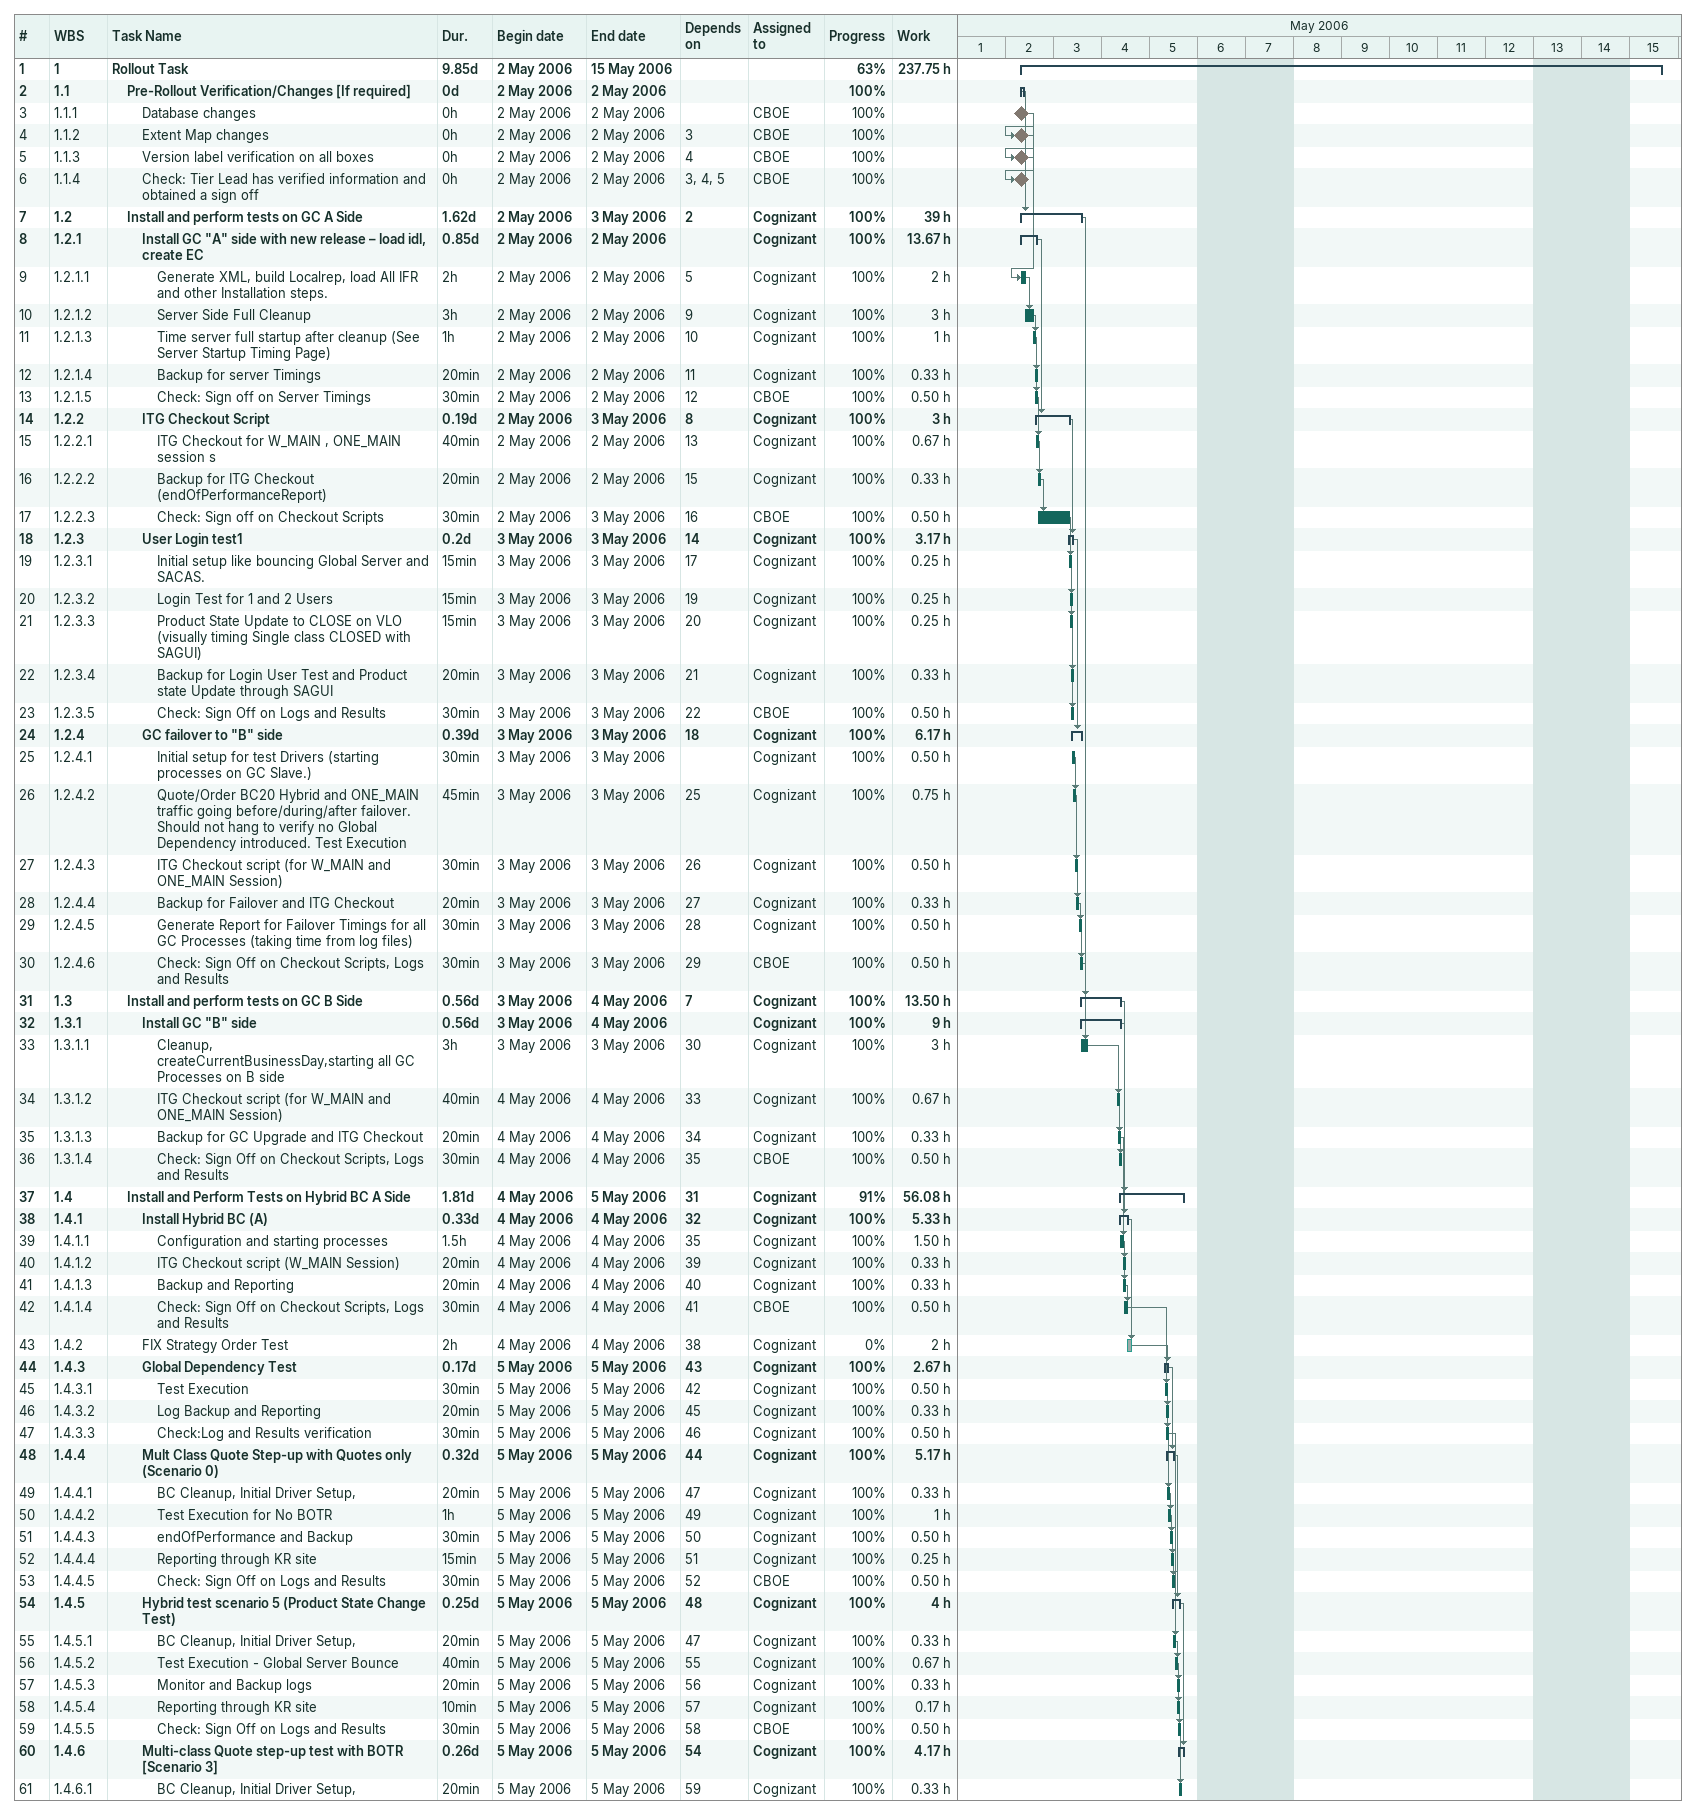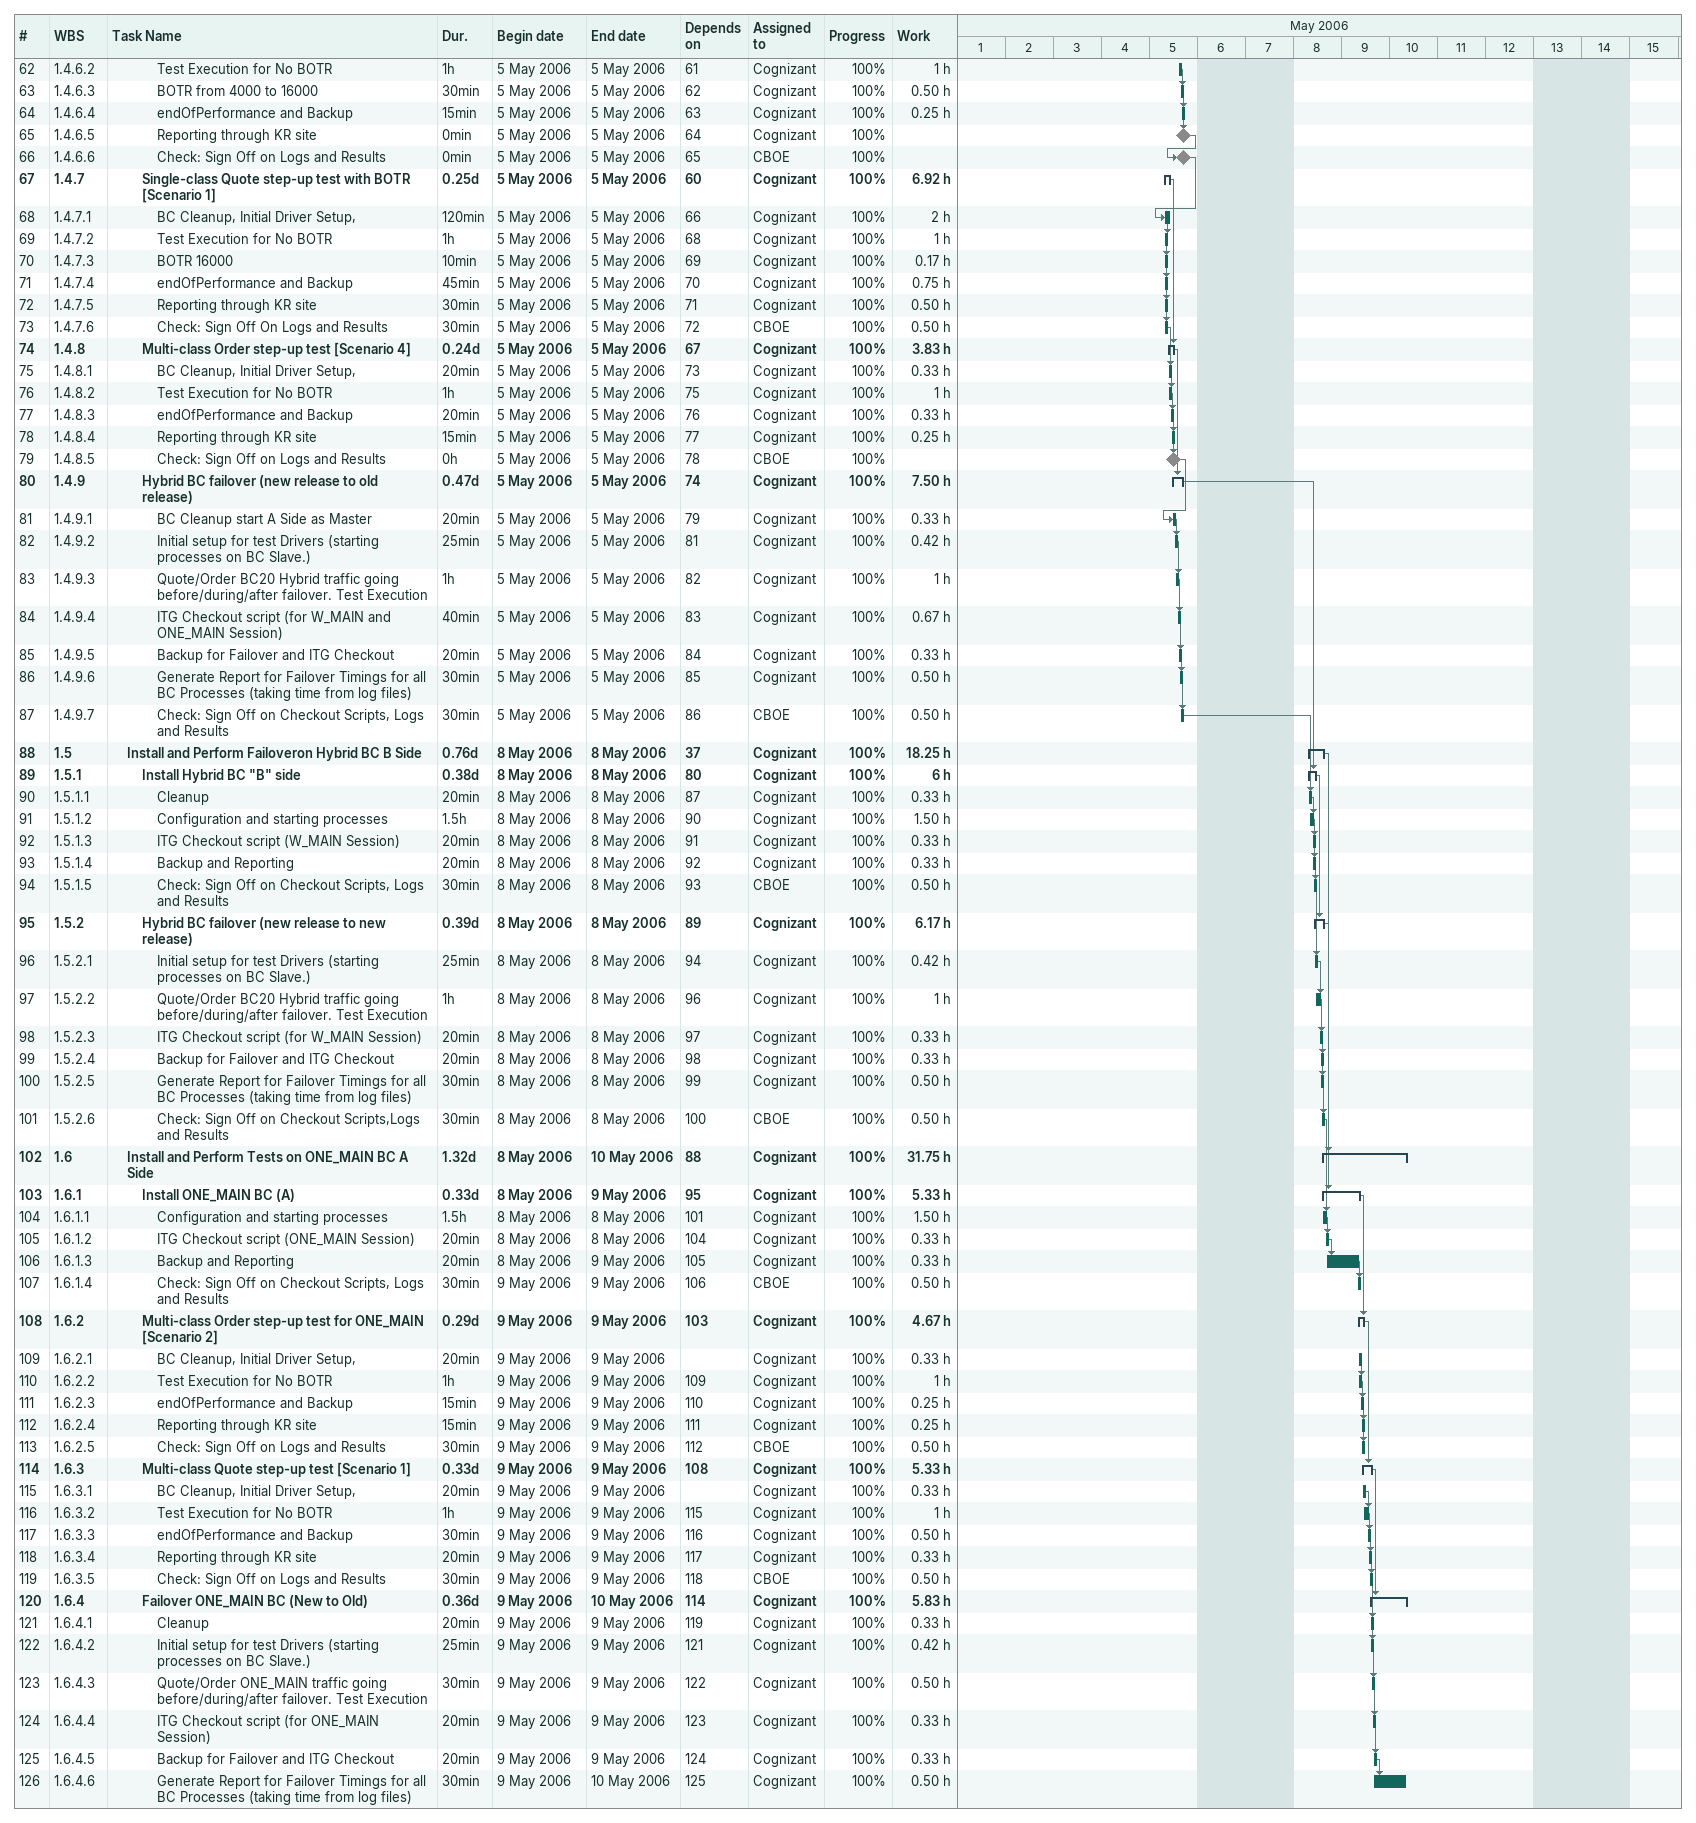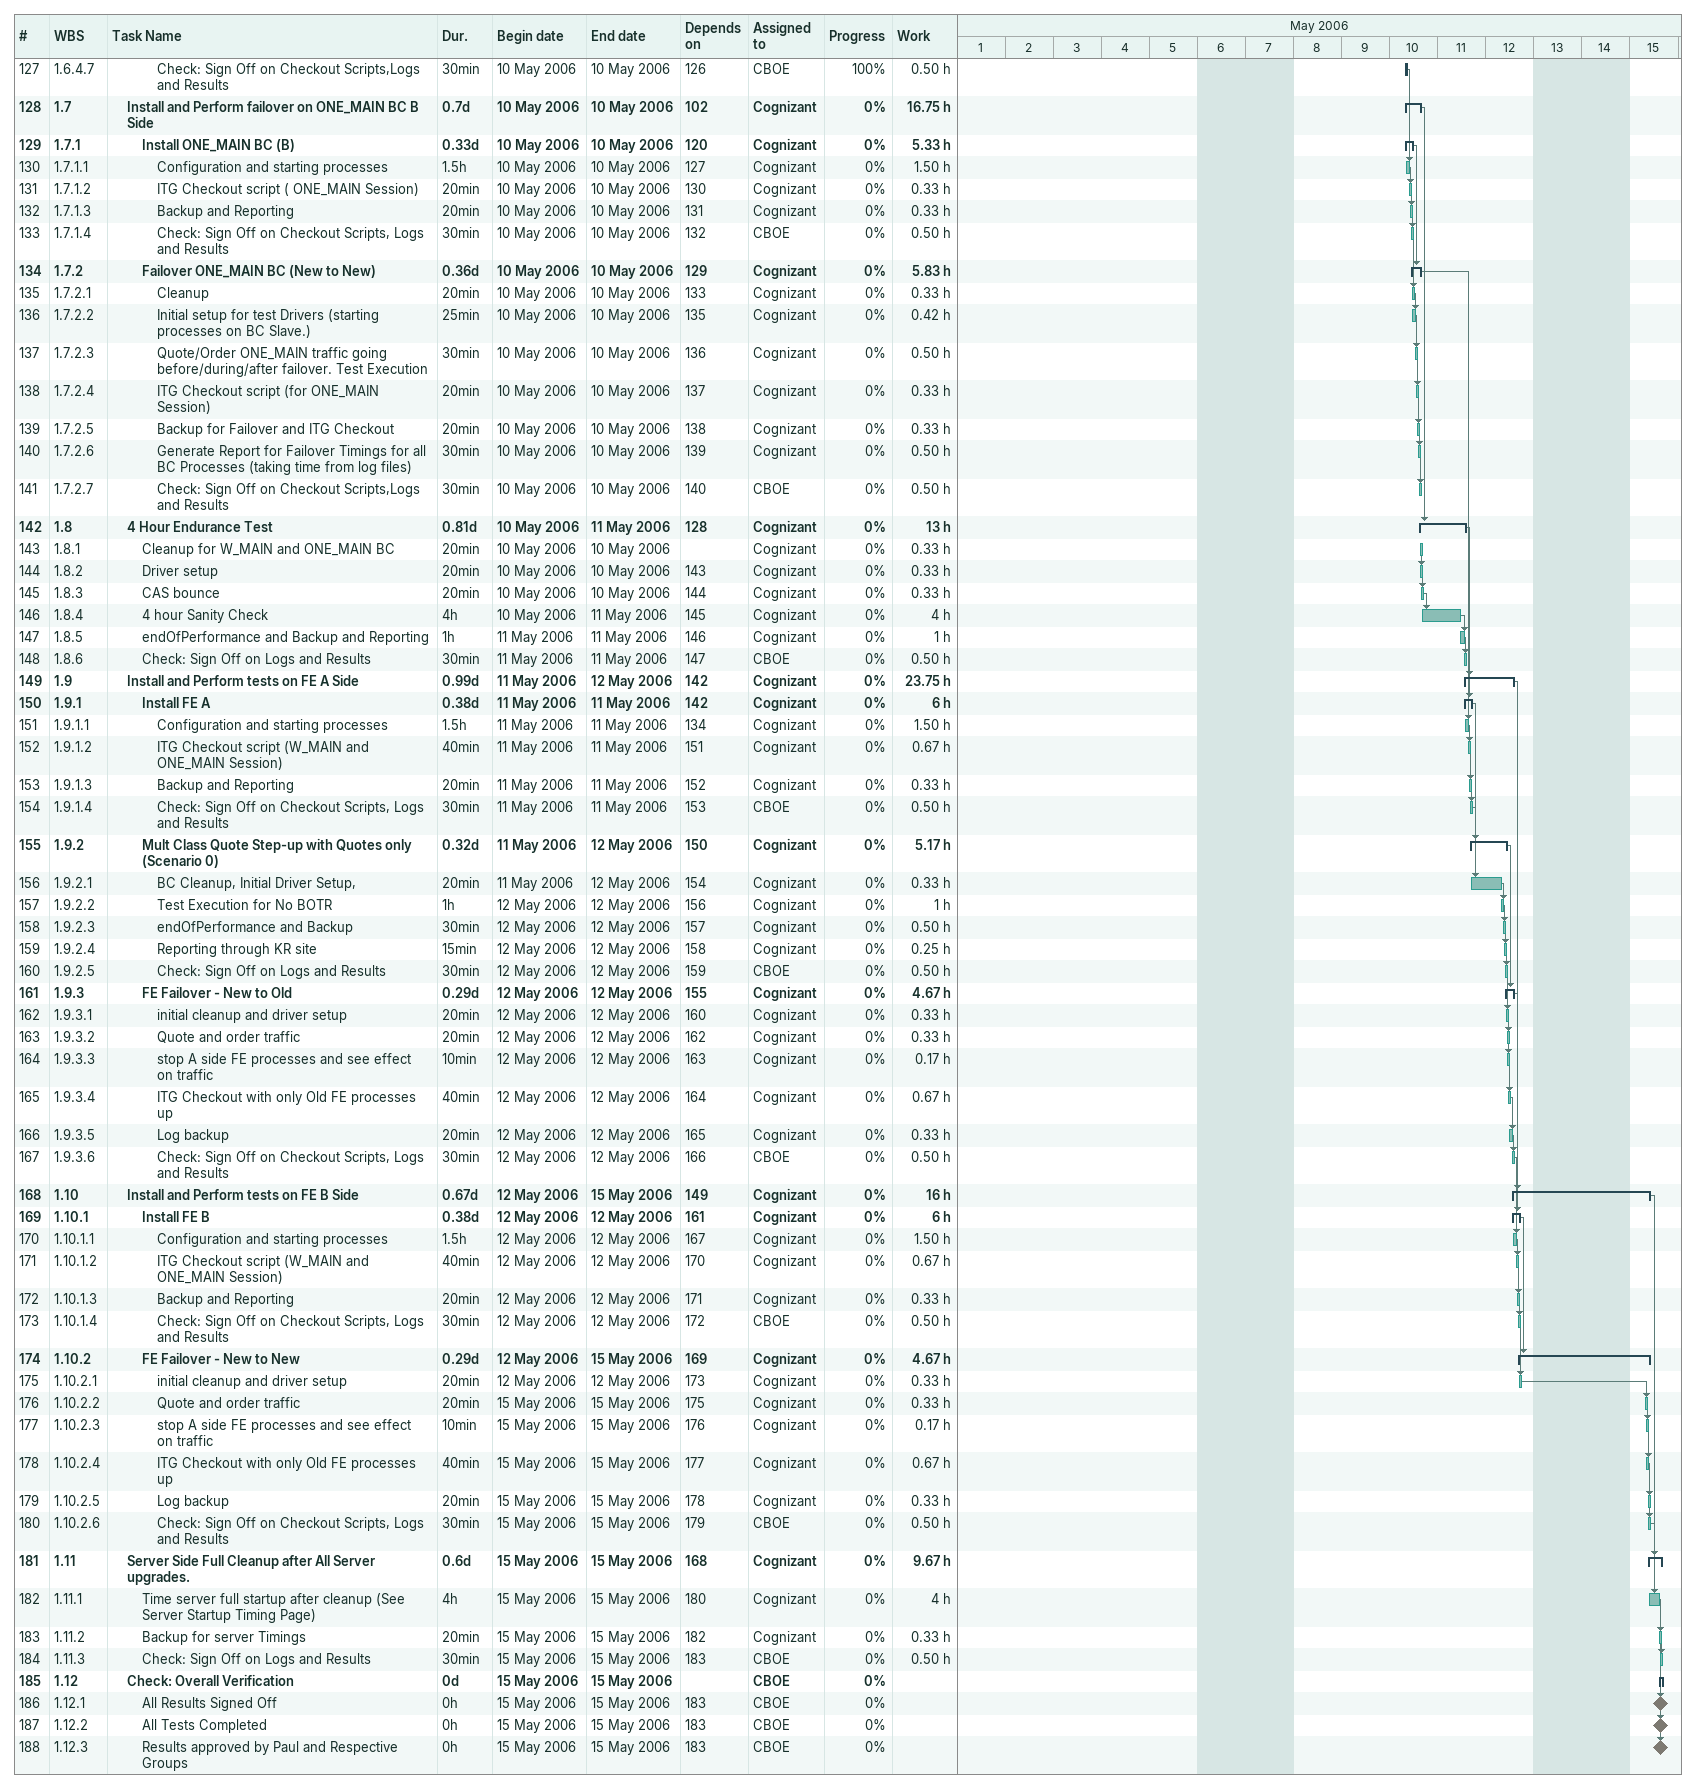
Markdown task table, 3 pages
| ID | WBS | Task | Duration | Start | Finish | Predecessors | Resources | % complete | Work (h) |
|---|---|---|---|---|---|---|---|---|---|
| 1 | 1 | **Rollout Task** | 9.85d | 2006-05-02 | 2006-05-15 |  |  | 63 | 237.75 |
| 2 | 1.1 | **Pre-Rollout Verification/Changes [If required]** | 0d | 2006-05-02 | 2006-05-02 |  |  | 100 |  |
| 3 | 1.1.1 | Database changes | 0h | 2006-05-02 | 2006-05-02 |  | CBOE | 100 |  |
| 4 | 1.1.2 | Extent Map changes | 0h | 2006-05-02 | 2006-05-02 | 3 | CBOE | 100 |  |
| 5 | 1.1.3 | Version label verification on all boxes | 0h | 2006-05-02 | 2006-05-02 | 4 | CBOE | 100 |  |
| 6 | 1.1.4 | Check: Tier Lead has verified information and obtained a sign off | 0h | 2006-05-02 | 2006-05-02 | 3, 4, 5 | CBOE | 100 |  |
| 7 | 1.2 | **Install and perform tests on GC A Side** | 1.62d | 2006-05-02 | 2006-05-03 | 2 | Cognizant | 100 | 39 |
| 8 | 1.2.1 | **Install GC "A" side with new release – load idl, create EC** | 0.85d | 2006-05-02 | 2006-05-02 |  | Cognizant | 100 | 13.67 |
| 9 | 1.2.1.1 | Generate XML, build Localrep, load All IFR and other Installation steps. | 2h | 2006-05-02 | 2006-05-02 | 5 | Cognizant | 100 | 2 |
| 10 | 1.2.1.2 | Server Side Full Cleanup | 3h | 2006-05-02 | 2006-05-02 | 9 | Cognizant | 100 | 3 |
| 11 | 1.2.1.3 | Time server full startup after cleanup (See Server Startup Timing Page) | 1h | 2006-05-02 | 2006-05-02 | 10 | Cognizant | 100 | 1 |
| 12 | 1.2.1.4 | Backup for server Timings | 20min | 2006-05-02 | 2006-05-02 | 11 | Cognizant | 100 | 0.33 |
| 13 | 1.2.1.5 | Check: Sign off on Server Timings | 30min | 2006-05-02 | 2006-05-02 | 12 | CBOE | 100 | 0.50 |
| 14 | 1.2.2 | **ITG Checkout Script** | 0.19d | 2006-05-02 | 2006-05-03 | 8 | Cognizant | 100 | 3 |
| 15 | 1.2.2.1 | ITG Checkout for W_MAIN , ONE_MAIN session s | 40min | 2006-05-02 | 2006-05-02 | 13 | Cognizant | 100 | 0.67 |
| 16 | 1.2.2.2 | Backup for ITG Checkout (endOfPerformanceReport) | 20min | 2006-05-02 | 2006-05-02 | 15 | Cognizant | 100 | 0.33 |
| 17 | 1.2.2.3 | Check: Sign off on Checkout Scripts | 30min | 2006-05-02 | 2006-05-03 | 16 | CBOE | 100 | 0.50 |
| 18 | 1.2.3 | **User Login test1** | 0.2d | 2006-05-03 | 2006-05-03 | 14 | Cognizant | 100 | 3.17 |
| 19 | 1.2.3.1 | Initial setup like bouncing Global Server and SACAS. | 15min | 2006-05-03 | 2006-05-03 | 17 | Cognizant | 100 | 0.25 |
| 20 | 1.2.3.2 | Login Test for 1 and 2 Users | 15min | 2006-05-03 | 2006-05-03 | 19 | Cognizant | 100 | 0.25 |
| 21 | 1.2.3.3 | Product State Update to CLOSE on VLO (visually timing Single class CLOSED with SAGUI) | 15min | 2006-05-03 | 2006-05-03 | 20 | Cognizant | 100 | 0.25 |
| 22 | 1.2.3.4 | Backup for Login User Test and Product state Update through SAGUI | 20min | 2006-05-03 | 2006-05-03 | 21 | Cognizant | 100 | 0.33 |
| 23 | 1.2.3.5 | Check: Sign Off on Logs and Results | 30min | 2006-05-03 | 2006-05-03 | 22 | CBOE | 100 | 0.50 |
| 24 | 1.2.4 | **GC failover to "B" side** | 0.39d | 2006-05-03 | 2006-05-03 | 18 | Cognizant | 100 | 6.17 |
| 25 | 1.2.4.1 | Initial setup for test Drivers (starting processes on GC Slave.) | 30min | 2006-05-03 | 2006-05-03 |  | Cognizant | 100 | 0.50 |
| 26 | 1.2.4.2 | Quote/Order BC20 Hybrid and ONE_MAIN traffic going before/during/after failover. Should not hang to verify no Global Dependency introduced. Test Execution | 45min | 2006-05-03 | 2006-05-03 | 25 | Cognizant | 100 | 0.75 |
| 27 | 1.2.4.3 | ITG Checkout script (for W_MAIN and ONE_MAIN Session) | 30min | 2006-05-03 | 2006-05-03 | 26 | Cognizant | 100 | 0.50 |
| 28 | 1.2.4.4 | Backup for Failover and ITG Checkout | 20min | 2006-05-03 | 2006-05-03 | 27 | Cognizant | 100 | 0.33 |
| 29 | 1.2.4.5 | Generate Report for Failover Timings for all GC Processes (taking time from log files) | 30min | 2006-05-03 | 2006-05-03 | 28 | Cognizant | 100 | 0.50 |
| 30 | 1.2.4.6 | Check: Sign Off on Checkout Scripts, Logs and Results | 30min | 2006-05-03 | 2006-05-03 | 29 | CBOE | 100 | 0.50 |
| 31 | 1.3 | **Install and perform tests on GC B Side** | 0.56d | 2006-05-03 | 2006-05-04 | 7 | Cognizant | 100 | 13.50 |
| 32 | 1.3.1 | **Install GC "B" side** | 0.56d | 2006-05-03 | 2006-05-04 |  | Cognizant | 100 | 9 |
| 33 | 1.3.1.1 | Cleanup, createCurrentBusinessDay,starting all GC Processes on B side | 3h | 2006-05-03 | 2006-05-03 | 30 | Cognizant | 100 | 3 |
| 34 | 1.3.1.2 | ITG Checkout script (for W_MAIN and ONE_MAIN Session) | 40min | 2006-05-04 | 2006-05-04 | 33 | Cognizant | 100 | 0.67 |
| 35 | 1.3.1.3 | Backup for GC Upgrade and ITG Checkout | 20min | 2006-05-04 | 2006-05-04 | 34 | Cognizant | 100 | 0.33 |
| 36 | 1.3.1.4 | Check: Sign Off on Checkout Scripts, Logs and Results | 30min | 2006-05-04 | 2006-05-04 | 35 | CBOE | 100 | 0.50 |
| 37 | 1.4 | **Install and Perform Tests on Hybrid BC A Side** | 1.81d | 2006-05-04 | 2006-05-05 | 31 | Cognizant | 91 | 56.08 |
| 38 | 1.4.1 | **Install Hybrid BC (A)** | 0.33d | 2006-05-04 | 2006-05-04 | 32 | Cognizant | 100 | 5.33 |
| 39 | 1.4.1.1 | Configuration and starting processes | 1.5h | 2006-05-04 | 2006-05-04 | 35 | Cognizant | 100 | 1.50 |
| 40 | 1.4.1.2 | ITG Checkout script (W_MAIN Session) | 20min | 2006-05-04 | 2006-05-04 | 39 | Cognizant | 100 | 0.33 |
| 41 | 1.4.1.3 | Backup and Reporting | 20min | 2006-05-04 | 2006-05-04 | 40 | Cognizant | 100 | 0.33 |
| 42 | 1.4.1.4 | Check: Sign Off on Checkout Scripts, Logs and Results | 30min | 2006-05-04 | 2006-05-04 | 41 | CBOE | 100 | 0.50 |
| 43 | 1.4.2 | FIX Strategy Order Test | 2h | 2006-05-04 | 2006-05-04 | 38 | Cognizant | 0 | 2 |
| 44 | 1.4.3 | **Global Dependency Test** | 0.17d | 2006-05-05 | 2006-05-05 | 43 | Cognizant | 100 | 2.67 |
| 45 | 1.4.3.1 | Test Execution | 30min | 2006-05-05 | 2006-05-05 | 42 | Cognizant | 100 | 0.50 |
| 46 | 1.4.3.2 | Log Backup and Reporting | 20min | 2006-05-05 | 2006-05-05 | 45 | Cognizant | 100 | 0.33 |
| 47 | 1.4.3.3 | Check:Log and Results verification | 30min | 2006-05-05 | 2006-05-05 | 46 | Cognizant | 100 | 0.50 |
| 48 | 1.4.4 | **Mult Class Quote Step-up with Quotes only (Scenario 0)** | 0.32d | 2006-05-05 | 2006-05-05 | 44 | Cognizant | 100 | 5.17 |
| 49 | 1.4.4.1 | BC Cleanup, Initial Driver Setup, | 20min | 2006-05-05 | 2006-05-05 | 47 | Cognizant | 100 | 0.33 |
| 50 | 1.4.4.2 | Test Execution for No BOTR | 1h | 2006-05-05 | 2006-05-05 | 49 | Cognizant | 100 | 1 |
| 51 | 1.4.4.3 | endOfPerformance and Backup | 30min | 2006-05-05 | 2006-05-05 | 50 | Cognizant | 100 | 0.50 |
| 52 | 1.4.4.4 | Reporting through KR site | 15min | 2006-05-05 | 2006-05-05 | 51 | Cognizant | 100 | 0.25 |
| 53 | 1.4.4.5 | Check: Sign Off on Logs and Results | 30min | 2006-05-05 | 2006-05-05 | 52 | CBOE | 100 | 0.50 |
| 54 | 1.4.5 | **Hybrid test scenario 5 (Product State Change Test)** | 0.25d | 2006-05-05 | 2006-05-05 | 48 | Cognizant | 100 | 4 |
| 55 | 1.4.5.1 | BC Cleanup, Initial Driver Setup, | 20min | 2006-05-05 | 2006-05-05 | 47 | Cognizant | 100 | 0.33 |
| 56 | 1.4.5.2 | Test Execution - Global Server Bounce | 40min | 2006-05-05 | 2006-05-05 | 55 | Cognizant | 100 | 0.67 |
| 57 | 1.4.5.3 | Monitor and Backup logs | 20min | 2006-05-05 | 2006-05-05 | 56 | Cognizant | 100 | 0.33 |
| 58 | 1.4.5.4 | Reporting through KR site | 10min | 2006-05-05 | 2006-05-05 | 57 | Cognizant | 100 | 0.17 |
| 59 | 1.4.5.5 | Check: Sign Off on Logs and Results | 30min | 2006-05-05 | 2006-05-05 | 58 | CBOE | 100 | 0.50 |
| 60 | 1.4.6 | **Multi-class Quote step-up test with BOTR [Scenario 3]** | 0.26d | 2006-05-05 | 2006-05-05 | 54 | Cognizant | 100 | 4.17 |
| 61 | 1.4.6.1 | BC Cleanup, Initial Driver Setup, | 20min | 2006-05-05 | 2006-05-05 | 59 | Cognizant | 100 | 0.33 |
| 62 | 1.4.6.2 | Test Execution for No BOTR | 1h | 2006-05-05 | 2006-05-05 | 61 | Cognizant | 100 | 1 |
| 63 | 1.4.6.3 | BOTR from 4000 to 16000 | 30min | 2006-05-05 | 2006-05-05 | 62 | Cognizant | 100 | 0.50 |
| 64 | 1.4.6.4 | endOfPerformance and Backup | 15min | 2006-05-05 | 2006-05-05 | 63 | Cognizant | 100 | 0.25 |
| 65 | 1.4.6.5 | Reporting through KR site | 0min | 2006-05-05 | 2006-05-05 | 64 | Cognizant | 100 |  |
| 66 | 1.4.6.6 | Check: Sign Off on Logs and Results | 0min | 2006-05-05 | 2006-05-05 | 65 | CBOE | 100 |  |
| 67 | 1.4.7 | **Single-class Quote step-up test with BOTR [Scenario 1]** | 0.25d | 2006-05-05 | 2006-05-05 | 60 | Cognizant | 100 | 6.92 |
| 68 | 1.4.7.1 | BC Cleanup, Initial Driver Setup, | 120min | 2006-05-05 | 2006-05-05 | 66 | Cognizant | 100 | 2 |
| 69 | 1.4.7.2 | Test Execution for No BOTR | 1h | 2006-05-05 | 2006-05-05 | 68 | Cognizant | 100 | 1 |
| 70 | 1.4.7.3 | BOTR 16000 | 10min | 2006-05-05 | 2006-05-05 | 69 | Cognizant | 100 | 0.17 |
| 71 | 1.4.7.4 | endOfPerformance and Backup | 45min | 2006-05-05 | 2006-05-05 | 70 | Cognizant | 100 | 0.75 |
| 72 | 1.4.7.5 | Reporting through KR site | 30min | 2006-05-05 | 2006-05-05 | 71 | Cognizant | 100 | 0.50 |
| 73 | 1.4.7.6 | Check: Sign Off On Logs and Results | 30min | 2006-05-05 | 2006-05-05 | 72 | CBOE | 100 | 0.50 |
| 74 | 1.4.8 | **Multi-class Order step-up test [Scenario 4]** | 0.24d | 2006-05-05 | 2006-05-05 | 67 | Cognizant | 100 | 3.83 |
| 75 | 1.4.8.1 | BC Cleanup, Initial Driver Setup, | 20min | 2006-05-05 | 2006-05-05 | 73 | Cognizant | 100 | 0.33 |
| 76 | 1.4.8.2 | Test Execution for No BOTR | 1h | 2006-05-05 | 2006-05-05 | 75 | Cognizant | 100 | 1 |
| 77 | 1.4.8.3 | endOfPerformance and Backup | 20min | 2006-05-05 | 2006-05-05 | 76 | Cognizant | 100 | 0.33 |
| 78 | 1.4.8.4 | Reporting through KR site | 15min | 2006-05-05 | 2006-05-05 | 77 | Cognizant | 100 | 0.25 |
| 79 | 1.4.8.5 | Check: Sign Off on Logs and Results | 0h | 2006-05-05 | 2006-05-05 | 78 | CBOE | 100 |  |
| 80 | 1.4.9 | **Hybrid BC failover (new release to old release)** | 0.47d | 2006-05-05 | 2006-05-05 | 74 | Cognizant | 100 | 7.50 |
| 81 | 1.4.9.1 | BC Cleanup start A Side as Master | 20min | 2006-05-05 | 2006-05-05 | 79 | Cognizant | 100 | 0.33 |
| 82 | 1.4.9.2 | Initial setup for test Drivers (starting processes on BC Slave.) | 25min | 2006-05-05 | 2006-05-05 | 81 | Cognizant | 100 | 0.42 |
| 83 | 1.4.9.3 | Quote/Order BC20 Hybrid traffic going before/during/after failover. Test Execution | 1h | 2006-05-05 | 2006-05-05 | 82 | Cognizant | 100 | 1 |
| 84 | 1.4.9.4 | ITG Checkout script (for W_MAIN and ONE_MAIN Session) | 40min | 2006-05-05 | 2006-05-05 | 83 | Cognizant | 100 | 0.67 |
| 85 | 1.4.9.5 | Backup for Failover and ITG Checkout | 20min | 2006-05-05 | 2006-05-05 | 84 | Cognizant | 100 | 0.33 |
| 86 | 1.4.9.6 | Generate Report for Failover Timings for all BC Processes (taking time from log files) | 30min | 2006-05-05 | 2006-05-05 | 85 | Cognizant | 100 | 0.50 |
| 87 | 1.4.9.7 | Check: Sign Off on Checkout Scripts, Logs and Results | 30min | 2006-05-05 | 2006-05-05 | 86 | CBOE | 100 | 0.50 |
| 88 | 1.5 | **Install and Perform Failoveron Hybrid BC B Side** | 0.76d | 2006-05-08 | 2006-05-08 | 37 | Cognizant | 100 | 18.25 |
| 89 | 1.5.1 | **Install Hybrid BC "B" side** | 0.38d | 2006-05-08 | 2006-05-08 | 80 | Cognizant | 100 | 6 |
| 90 | 1.5.1.1 | Cleanup | 20min | 2006-05-08 | 2006-05-08 | 87 | Cognizant | 100 | 0.33 |
| 91 | 1.5.1.2 | Configuration and starting processes | 1.5h | 2006-05-08 | 2006-05-08 | 90 | Cognizant | 100 | 1.50 |
| 92 | 1.5.1.3 | ITG Checkout script (W_MAIN Session) | 20min | 2006-05-08 | 2006-05-08 | 91 | Cognizant | 100 | 0.33 |
| 93 | 1.5.1.4 | Backup and Reporting | 20min | 2006-05-08 | 2006-05-08 | 92 | Cognizant | 100 | 0.33 |
| 94 | 1.5.1.5 | Check: Sign Off on Checkout Scripts, Logs and Results | 30min | 2006-05-08 | 2006-05-08 | 93 | CBOE | 100 | 0.50 |
| 95 | 1.5.2 | **Hybrid BC failover (new release to new release)** | 0.39d | 2006-05-08 | 2006-05-08 | 89 | Cognizant | 100 | 6.17 |
| 96 | 1.5.2.1 | Initial setup for test Drivers (starting processes on BC Slave.) | 25min | 2006-05-08 | 2006-05-08 | 94 | Cognizant | 100 | 0.42 |
| 97 | 1.5.2.2 | Quote/Order BC20 Hybrid traffic going before/during/after failover. Test Execution | 1h | 2006-05-08 | 2006-05-08 | 96 | Cognizant | 100 | 1 |
| 98 | 1.5.2.3 | ITG Checkout script (for W_MAIN Session) | 20min | 2006-05-08 | 2006-05-08 | 97 | Cognizant | 100 | 0.33 |
| 99 | 1.5.2.4 | Backup for Failover and ITG Checkout | 20min | 2006-05-08 | 2006-05-08 | 98 | Cognizant | 100 | 0.33 |
| 100 | 1.5.2.5 | Generate Report for Failover Timings for all BC Processes (taking time from log files) | 30min | 2006-05-08 | 2006-05-08 | 99 | Cognizant | 100 | 0.50 |
| 101 | 1.5.2.6 | Check: Sign Off on Checkout Scripts,Logs and Results | 30min | 2006-05-08 | 2006-05-08 | 100 | CBOE | 100 | 0.50 |
| 102 | 1.6 | **Install and Perform Tests on ONE_MAIN BC A Side** | 1.32d | 2006-05-08 | 2006-05-10 | 88 | Cognizant | 100 | 31.75 |
| 103 | 1.6.1 | **Install ONE_MAIN BC (A)** | 0.33d | 2006-05-08 | 2006-05-09 | 95 | Cognizant | 100 | 5.33 |
| 104 | 1.6.1.1 | Configuration and starting processes | 1.5h | 2006-05-08 | 2006-05-08 | 101 | Cognizant | 100 | 1.50 |
| 105 | 1.6.1.2 | ITG Checkout script (ONE_MAIN Session) | 20min | 2006-05-08 | 2006-05-08 | 104 | Cognizant | 100 | 0.33 |
| 106 | 1.6.1.3 | Backup and Reporting | 20min | 2006-05-08 | 2006-05-09 | 105 | Cognizant | 100 | 0.33 |
| 107 | 1.6.1.4 | Check: Sign Off on Checkout Scripts, Logs and Results | 30min | 2006-05-09 | 2006-05-09 | 106 | CBOE | 100 | 0.50 |
| 108 | 1.6.2 | **Multi-class Order step-up test for ONE_MAIN [Scenario 2]** | 0.29d | 2006-05-09 | 2006-05-09 | 103 | Cognizant | 100 | 4.67 |
| 109 | 1.6.2.1 | BC Cleanup, Initial Driver Setup, | 20min | 2006-05-09 | 2006-05-09 |  | Cognizant | 100 | 0.33 |
| 110 | 1.6.2.2 | Test Execution for No BOTR | 1h | 2006-05-09 | 2006-05-09 | 109 | Cognizant | 100 | 1 |
| 111 | 1.6.2.3 | endOfPerformance and Backup | 15min | 2006-05-09 | 2006-05-09 | 110 | Cognizant | 100 | 0.25 |
| 112 | 1.6.2.4 | Reporting through KR site | 15min | 2006-05-09 | 2006-05-09 | 111 | Cognizant | 100 | 0.25 |
| 113 | 1.6.2.5 | Check: Sign Off on Logs and Results | 30min | 2006-05-09 | 2006-05-09 | 112 | CBOE | 100 | 0.50 |
| 114 | 1.6.3 | **Multi-class Quote step-up test [Scenario 1]** | 0.33d | 2006-05-09 | 2006-05-09 | 108 | Cognizant | 100 | 5.33 |
| 115 | 1.6.3.1 | BC Cleanup, Initial Driver Setup, | 20min | 2006-05-09 | 2006-05-09 |  | Cognizant | 100 | 0.33 |
| 116 | 1.6.3.2 | Test Execution for No BOTR | 1h | 2006-05-09 | 2006-05-09 | 115 | Cognizant | 100 | 1 |
| 117 | 1.6.3.3 | endOfPerformance and Backup | 30min | 2006-05-09 | 2006-05-09 | 116 | Cognizant | 100 | 0.50 |
| 118 | 1.6.3.4 | Reporting through KR site | 20min | 2006-05-09 | 2006-05-09 | 117 | Cognizant | 100 | 0.33 |
| 119 | 1.6.3.5 | Check: Sign Off on Logs and Results | 30min | 2006-05-09 | 2006-05-09 | 118 | CBOE | 100 | 0.50 |
| 120 | 1.6.4 | **Failover ONE_MAIN BC (New to Old)** | 0.36d | 2006-05-09 | 2006-05-10 | 114 | Cognizant | 100 | 5.83 |
| 121 | 1.6.4.1 | Cleanup | 20min | 2006-05-09 | 2006-05-09 | 119 | Cognizant | 100 | 0.33 |
| 122 | 1.6.4.2 | Initial setup for test Drivers (starting processes on BC Slave.) | 25min | 2006-05-09 | 2006-05-09 | 121 | Cognizant | 100 | 0.42 |
| 123 | 1.6.4.3 | Quote/Order ONE_MAIN traffic going before/during/after failover. Test Execution | 30min | 2006-05-09 | 2006-05-09 | 122 | Cognizant | 100 | 0.50 |
| 124 | 1.6.4.4 | ITG Checkout script (for ONE_MAIN Session) | 20min | 2006-05-09 | 2006-05-09 | 123 | Cognizant | 100 | 0.33 |
| 125 | 1.6.4.5 | Backup for Failover and ITG Checkout | 20min | 2006-05-09 | 2006-05-09 | 124 | Cognizant | 100 | 0.33 |
| 126 | 1.6.4.6 | Generate Report for Failover Timings for all BC Processes (taking time from log files) | 30min | 2006-05-09 | 2006-05-10 | 125 | Cognizant | 100 | 0.50 |
| 127 | 1.6.4.7 | Check: Sign Off on Checkout Scripts,Logs and Results | 30min | 2006-05-10 | 2006-05-10 | 126 | CBOE | 100 | 0.50 |
| 128 | 1.7 | **Install and Perform failover on ONE_MAIN BC B Side** | 0.7d | 2006-05-10 | 2006-05-10 | 102 | Cognizant | 0 | 16.75 |
| 129 | 1.7.1 | **Install ONE_MAIN BC (B)** | 0.33d | 2006-05-10 | 2006-05-10 | 120 | Cognizant | 0 | 5.33 |
| 130 | 1.7.1.1 | Configuration and starting processes | 1.5h | 2006-05-10 | 2006-05-10 | 127 | Cognizant | 0 | 1.50 |
| 131 | 1.7.1.2 | ITG Checkout script ( ONE_MAIN Session) | 20min | 2006-05-10 | 2006-05-10 | 130 | Cognizant | 0 | 0.33 |
| 132 | 1.7.1.3 | Backup and Reporting | 20min | 2006-05-10 | 2006-05-10 | 131 | Cognizant | 0 | 0.33 |
| 133 | 1.7.1.4 | Check: Sign Off on Checkout Scripts, Logs and Results | 30min | 2006-05-10 | 2006-05-10 | 132 | CBOE | 0 | 0.50 |
| 134 | 1.7.2 | **Failover ONE_MAIN BC (New to New)** | 0.36d | 2006-05-10 | 2006-05-10 | 129 | Cognizant | 0 | 5.83 |
| 135 | 1.7.2.1 | Cleanup | 20min | 2006-05-10 | 2006-05-10 | 133 | Cognizant | 0 | 0.33 |
| 136 | 1.7.2.2 | Initial setup for test Drivers (starting processes on BC Slave.) | 25min | 2006-05-10 | 2006-05-10 | 135 | Cognizant | 0 | 0.42 |
| 137 | 1.7.2.3 | Quote/Order ONE_MAIN traffic going before/during/after failover. Test Execution | 30min | 2006-05-10 | 2006-05-10 | 136 | Cognizant | 0 | 0.50 |
| 138 | 1.7.2.4 | ITG Checkout script (for ONE_MAIN Session) | 20min | 2006-05-10 | 2006-05-10 | 137 | Cognizant | 0 | 0.33 |
| 139 | 1.7.2.5 | Backup for Failover and ITG Checkout | 20min | 2006-05-10 | 2006-05-10 | 138 | Cognizant | 0 | 0.33 |
| 140 | 1.7.2.6 | Generate Report for Failover Timings for all BC Processes (taking time from log files) | 30min | 2006-05-10 | 2006-05-10 | 139 | Cognizant | 0 | 0.50 |
| 141 | 1.7.2.7 | Check: Sign Off on Checkout Scripts,Logs and Results | 30min | 2006-05-10 | 2006-05-10 | 140 | CBOE | 0 | 0.50 |
| 142 | 1.8 | **4 Hour Endurance Test** | 0.81d | 2006-05-10 | 2006-05-11 | 128 | Cognizant | 0 | 13 |
| 143 | 1.8.1 | Cleanup for W_MAIN and ONE_MAIN BC | 20min | 2006-05-10 | 2006-05-10 |  | Cognizant | 0 | 0.33 |
| 144 | 1.8.2 | Driver setup | 20min | 2006-05-10 | 2006-05-10 | 143 | Cognizant | 0 | 0.33 |
| 145 | 1.8.3 | CAS bounce | 20min | 2006-05-10 | 2006-05-10 | 144 | Cognizant | 0 | 0.33 |
| 146 | 1.8.4 | 4 hour Sanity Check | 4h | 2006-05-10 | 2006-05-11 | 145 | Cognizant | 0 | 4 |
| 147 | 1.8.5 | endOfPerformance and Backup and Reporting | 1h | 2006-05-11 | 2006-05-11 | 146 | Cognizant | 0 | 1 |
| 148 | 1.8.6 | Check: Sign Off on Logs and Results | 30min | 2006-05-11 | 2006-05-11 | 147 | CBOE | 0 | 0.50 |
| 149 | 1.9 | **Install and Perform tests on FE A Side** | 0.99d | 2006-05-11 | 2006-05-12 | 142 | Cognizant | 0 | 23.75 |
| 150 | 1.9.1 | **Install FE A** | 0.38d | 2006-05-11 | 2006-05-11 | 142 | Cognizant | 0 | 6 |
| 151 | 1.9.1.1 | Configuration and starting processes | 1.5h | 2006-05-11 | 2006-05-11 | 134 | Cognizant | 0 | 1.50 |
| 152 | 1.9.1.2 | ITG Checkout script (W_MAIN and ONE_MAIN Session) | 40min | 2006-05-11 | 2006-05-11 | 151 | Cognizant | 0 | 0.67 |
| 153 | 1.9.1.3 | Backup and Reporting | 20min | 2006-05-11 | 2006-05-11 | 152 | Cognizant | 0 | 0.33 |
| 154 | 1.9.1.4 | Check: Sign Off on Checkout Scripts, Logs and Results | 30min | 2006-05-11 | 2006-05-11 | 153 | CBOE | 0 | 0.50 |
| 155 | 1.9.2 | **Mult Class Quote Step-up with Quotes only (Scenario 0)** | 0.32d | 2006-05-11 | 2006-05-12 | 150 | Cognizant | 0 | 5.17 |
| 156 | 1.9.2.1 | BC Cleanup, Initial Driver Setup, | 20min | 2006-05-11 | 2006-05-12 | 154 | Cognizant | 0 | 0.33 |
| 157 | 1.9.2.2 | Test Execution for No BOTR | 1h | 2006-05-12 | 2006-05-12 | 156 | Cognizant | 0 | 1 |
| 158 | 1.9.2.3 | endOfPerformance and Backup | 30min | 2006-05-12 | 2006-05-12 | 157 | Cognizant | 0 | 0.50 |
| 159 | 1.9.2.4 | Reporting through KR site | 15min | 2006-05-12 | 2006-05-12 | 158 | Cognizant | 0 | 0.25 |
| 160 | 1.9.2.5 | Check: Sign Off on Logs and Results | 30min | 2006-05-12 | 2006-05-12 | 159 | CBOE | 0 | 0.50 |
| 161 | 1.9.3 | **FE Failover - New to Old** | 0.29d | 2006-05-12 | 2006-05-12 | 155 | Cognizant | 0 | 4.67 |
| 162 | 1.9.3.1 | initial cleanup and driver setup | 20min | 2006-05-12 | 2006-05-12 | 160 | Cognizant | 0 | 0.33 |
| 163 | 1.9.3.2 | Quote and order traffic | 20min | 2006-05-12 | 2006-05-12 | 162 | Cognizant | 0 | 0.33 |
| 164 | 1.9.3.3 | stop A side FE processes and see effect on traffic | 10min | 2006-05-12 | 2006-05-12 | 163 | Cognizant | 0 | 0.17 |
| 165 | 1.9.3.4 | ITG Checkout with only Old FE processes up | 40min | 2006-05-12 | 2006-05-12 | 164 | Cognizant | 0 | 0.67 |
| 166 | 1.9.3.5 | Log backup | 20min | 2006-05-12 | 2006-05-12 | 165 | Cognizant | 0 | 0.33 |
| 167 | 1.9.3.6 | Check: Sign Off on Checkout Scripts, Logs and Results | 30min | 2006-05-12 | 2006-05-12 | 166 | CBOE | 0 | 0.50 |
| 168 | 1.10 | **Install and Perform tests on FE B Side** | 0.67d | 2006-05-12 | 2006-05-15 | 149 | Cognizant | 0 | 16 |
| 169 | 1.10.1 | **Install FE B** | 0.38d | 2006-05-12 | 2006-05-12 | 161 | Cognizant | 0 | 6 |
| 170 | 1.10.1.1 | Configuration and starting processes | 1.5h | 2006-05-12 | 2006-05-12 | 167 | Cognizant | 0 | 1.50 |
| 171 | 1.10.1.2 | ITG Checkout script (W_MAIN and ONE_MAIN Session) | 40min | 2006-05-12 | 2006-05-12 | 170 | Cognizant | 0 | 0.67 |
| 172 | 1.10.1.3 | Backup and Reporting | 20min | 2006-05-12 | 2006-05-12 | 171 | Cognizant | 0 | 0.33 |
| 173 | 1.10.1.4 | Check: Sign Off on Checkout Scripts, Logs and Results | 30min | 2006-05-12 | 2006-05-12 | 172 | CBOE | 0 | 0.50 |
| 174 | 1.10.2 | **FE Failover - New to New** | 0.29d | 2006-05-12 | 2006-05-15 | 169 | Cognizant | 0 | 4.67 |
| 175 | 1.10.2.1 | initial cleanup and driver setup | 20min | 2006-05-12 | 2006-05-12 | 173 | Cognizant | 0 | 0.33 |
| 176 | 1.10.2.2 | Quote and order traffic | 20min | 2006-05-15 | 2006-05-15 | 175 | Cognizant | 0 | 0.33 |
| 177 | 1.10.2.3 | stop A side FE processes and see effect on traffic | 10min | 2006-05-15 | 2006-05-15 | 176 | Cognizant | 0 | 0.17 |
| 178 | 1.10.2.4 | ITG Checkout with only Old FE processes up | 40min | 2006-05-15 | 2006-05-15 | 177 | Cognizant | 0 | 0.67 |
| 179 | 1.10.2.5 | Log backup | 20min | 2006-05-15 | 2006-05-15 | 178 | Cognizant | 0 | 0.33 |
| 180 | 1.10.2.6 | Check: Sign Off on Checkout Scripts, Logs and Results | 30min | 2006-05-15 | 2006-05-15 | 179 | CBOE | 0 | 0.50 |
| 181 | 1.11 | **Server Side Full Cleanup after All Server upgrades.** | 0.6d | 2006-05-15 | 2006-05-15 | 168 | Cognizant | 0 | 9.67 |
| 182 | 1.11.1 | Time server full startup after cleanup (See Server Startup Timing Page) | 4h | 2006-05-15 | 2006-05-15 | 180 | Cognizant | 0 | 4 |
| 183 | 1.11.2 | Backup for server Timings | 20min | 2006-05-15 | 2006-05-15 | 182 | Cognizant | 0 | 0.33 |
| 184 | 1.11.3 | Check: Sign Off on Logs and Results | 30min | 2006-05-15 | 2006-05-15 | 183 | CBOE | 0 | 0.50 |
| 185 | 1.12 | **Check: Overall Verification** | 0d | 2006-05-15 | 2006-05-15 |  | CBOE | 0 |  |
| 186 | 1.12.1 | All Results Signed Off | 0h | 2006-05-15 | 2006-05-15 | 183 | CBOE | 0 |  |
| 187 | 1.12.2 | All Tests Completed | 0h | 2006-05-15 | 2006-05-15 | 183 | CBOE | 0 |  |
| 188 | 1.12.3 | Results approved by Paul and Respective Groups | 0h | 2006-05-15 | 2006-05-15 | 183 | CBOE | 0 |  |
